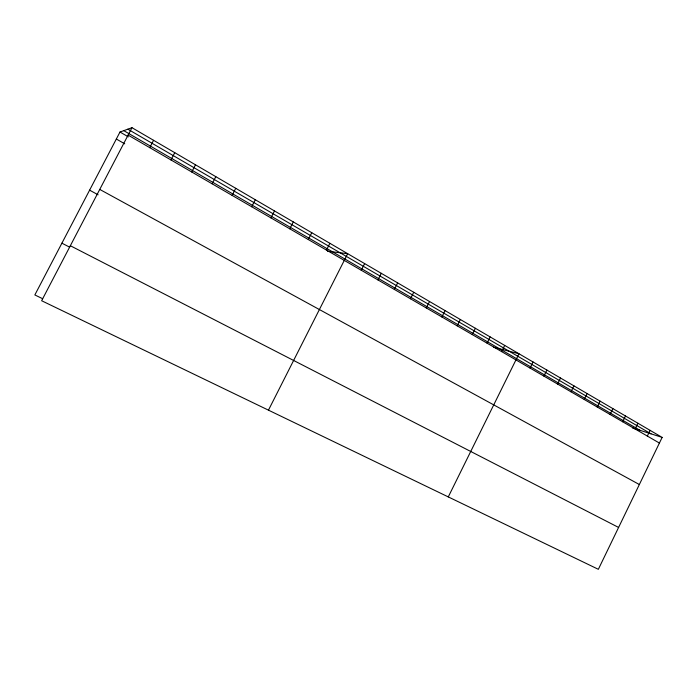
<?xml version="1.0" encoding="UTF-8"?>
<svg xmlns="http://www.w3.org/2000/svg" width="697" height="697" viewBox="0 0 697 697"><rect width="100%" height="100%" fill="white"/><g stroke="black" fill="none" stroke-linecap="round" stroke-linejoin="round"><path stroke-width="1.05" d="M647.347 436.069L650.118 430.363M662.15 437.394L598.348 569.31L41.637 300.729L131.977 127.69L662.15 437.394L632.345 427.862M622.674 421.763L625.488 415.978M635.106 428.969L637.894 423.227M597.233 407.022L600.1 401.15M610.058 414.454L612.898 408.616M557.565 384.03L560.51 378.018M571 391.81L573.919 385.85M584.217 399.477L587.109 393.561M530.042 368.077L533.048 361.978M543.913 376.119L546.892 370.063M501.622 351.602L504.689 345.407M448.284 496.909L518.986 353.762L493.476 347.237M472.252 334.577L475.38 328.287M487.064 343.159L490.157 336.921M441.889 316.978L445.078 310.592M457.197 325.856L460.36 319.514M426.311 307.952L429.535 301.513M394.354 289.429L397.647 282.886M410.472 298.769L413.73 292.278M361.264 270.253L364.627 263.597M377.957 279.924L381.285 273.32M326.449 250.075L329.881 243.305M268.458 410.158L347.672 253.691L327.503 251.225M308.292 239.541L311.768 232.72M270.933 217.891L274.487 210.938M289.786 228.816L293.298 221.934M251.704 206.748L255.302 199.734M212.132 183.808L215.809 176.663M232.11 195.395L235.752 188.312M191.745 171.993L195.474 164.788M170.957 159.944L174.738 152.669M149.75 147.651L153.567 140.306M131.977 127.69L119.989 132.029L34.85 294.944L42.656 298.717M70.345 245.736L618.596 527.446M61.902 243.183L69.587 247.13M89.608 190.168L98.12 194.803M99.749 189.418L639.358 484.528M116.338 139.017L124.728 143.835M128.1 135.105L659.406 443.057M119.989 132.029L128.361 136.873M123.787 130.653L639.942 430.293M127.856 129.18L651.042 433.839"/></g></svg>
